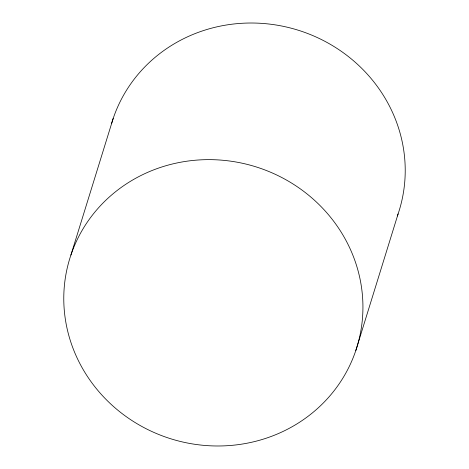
<?xml version="1.0" encoding="UTF-8"?>
<svg xmlns="http://www.w3.org/2000/svg" width="469" height="469" viewBox="0 0 469 469"><rect width="100%" height="100%" fill="white"/><g stroke="black" fill="none" stroke-linecap="round" stroke-linejoin="round"><path stroke-width="0.7" d="M70.901 255.072L113.193 118.446M355.807 350.554A150.244 142.482 17.2 0 0 181.644 162.045A150.244 142.482 17.2 0 0 102.611 395.836A150.244 142.482 17.2 0 0 355.807 350.554L398.099 213.928M111.657 123.294A150.244 142.482 17.2 0 1 299.814 30.725A150.244 142.482 17.2 0 1 397.384 215.98"/></g></svg>
